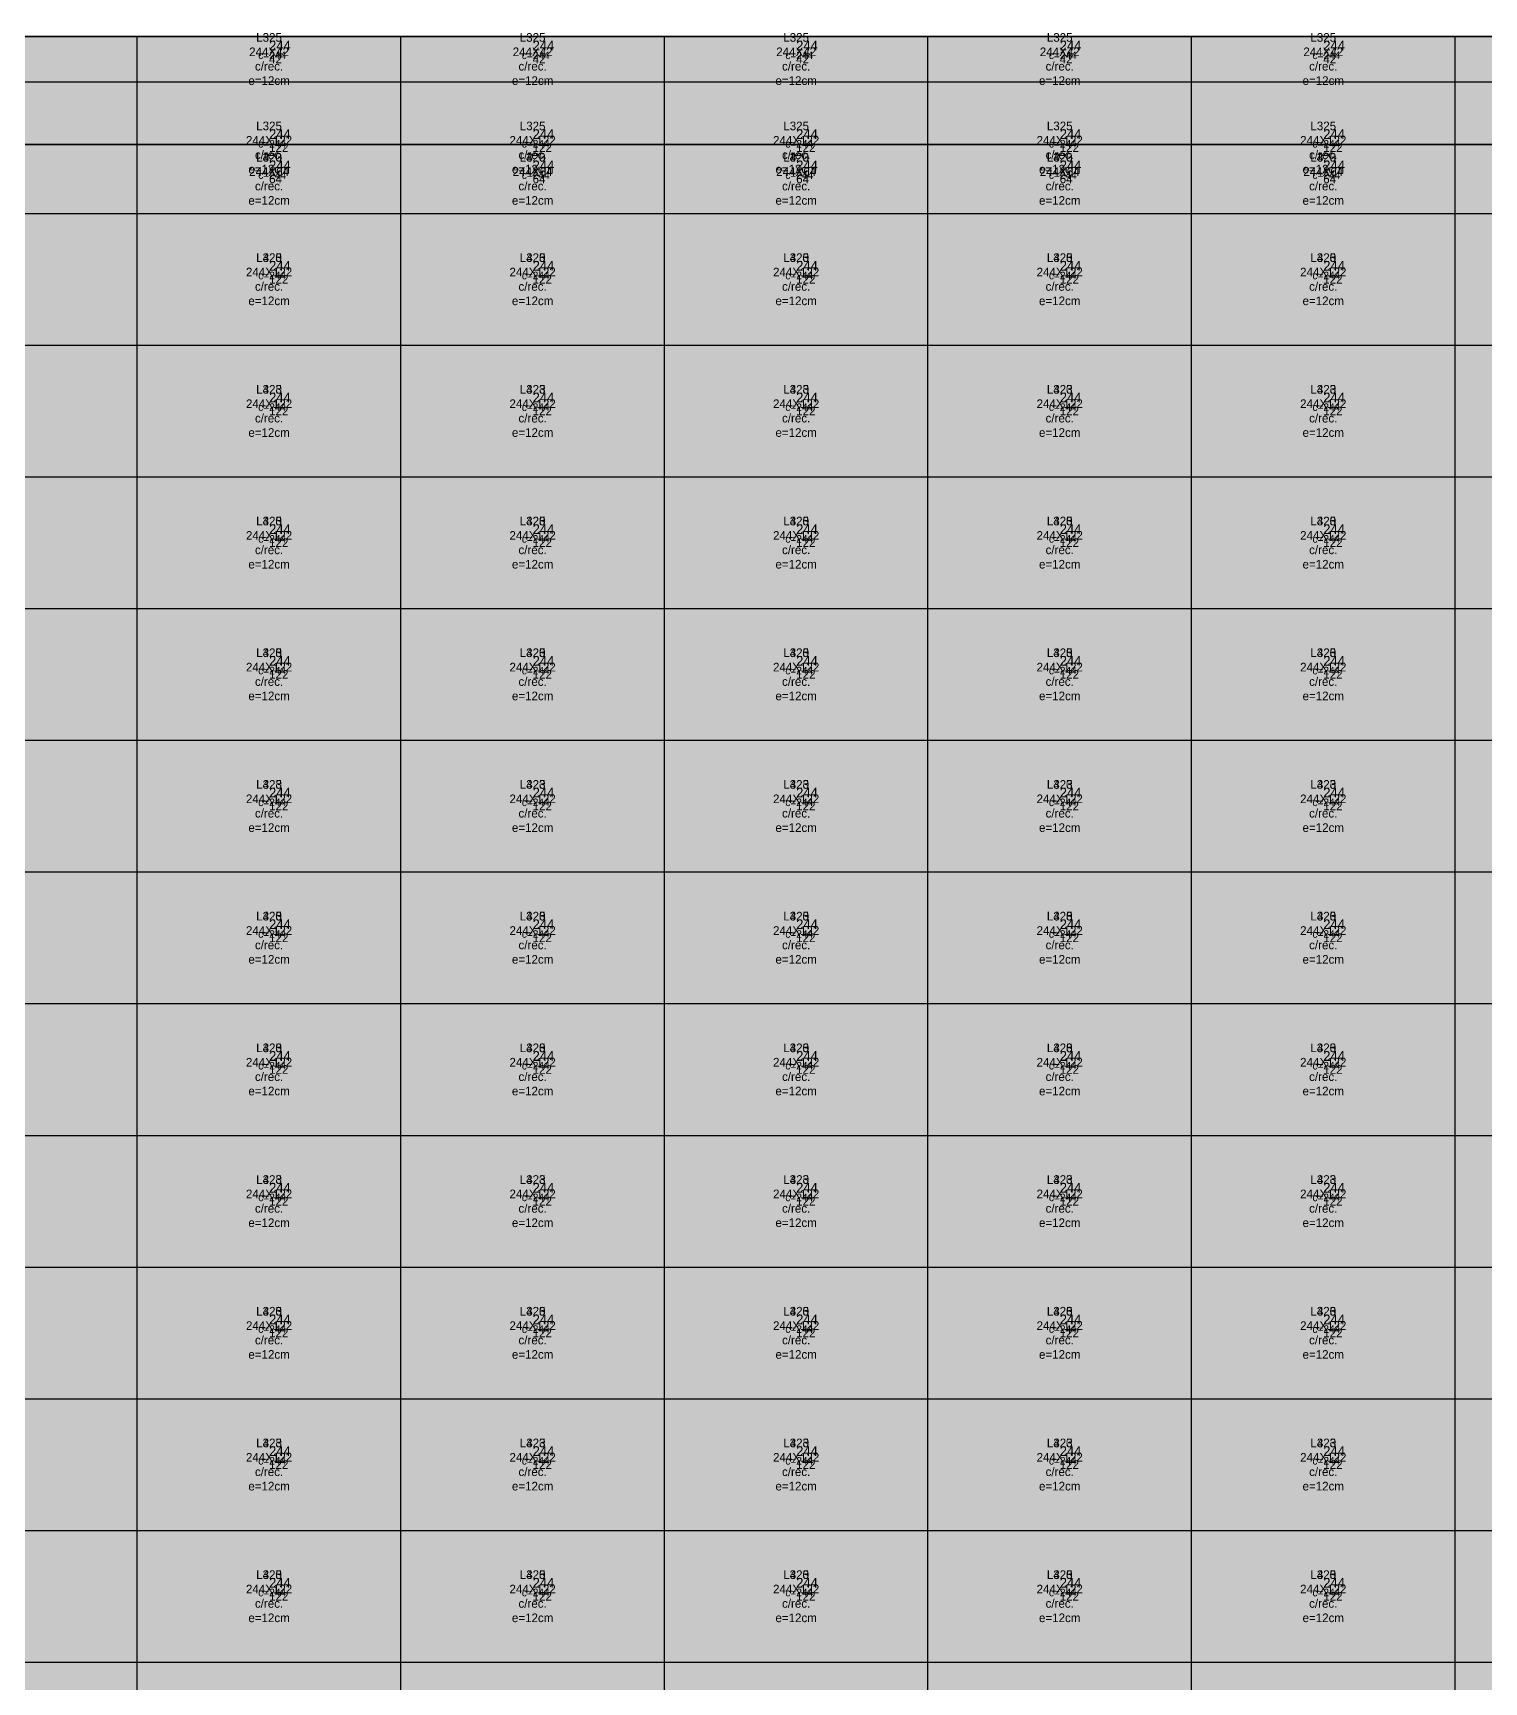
# Model space of a CAD drawing. Extents: x -13000 to 6245, y -61 to 2973.
# Drawn here: x 3563 to 4907, y 1446 to 2973 of the extents above; entities that cross this region are included whole.
import ezdxf

# ---------------------------------------------------------------- set-up
doc = ezdxf.new("R2010")
doc.units = 0
for name, color, linetype in [('3', 3, 'Continuous'), ('4', 4, 'Continuous'), ('AUX00', 7, 'Continuous'), ('Hachura', 251, 'Continuous'), ('Painéis', 200, 'Continuous')]:
    doc.layers.add(name, color=color, linetype=linetype)

msp = doc.modelspace()

# ---------------------------------------------------------------- hatches: boundary and pattern name
at = {"layer": 'Hachura'}
h = msp.add_hatch(color=7, dxfattribs=at)
h.dxf.hatch_style = 1
h.paths.add_polyline_path([(0, 0), (6184.2, 0), (6184.2, 2970), (0, 2970)])
h = msp.add_hatch(color=7, dxfattribs=at)
h.dxf.hatch_style = 1
h.paths.add_polyline_path([(0, 0), (5984.2, 0), (5984.2, 2870), (0, 2870)])
h = msp.add_hatch(color=7, dxfattribs=at)
h.dxf.hatch_style = 1
h.paths.add_polyline_path([(0, 0), (5984.2, 0), (5984.2, 2870), (0, 2870)])

# ---------------------------------------------------------------- linework, layer by layer
at = {"layer": '3'}
for p, q in [((6184.2, 2970), (0, 2970)), ((5984.2, 2870), (0, 2870)), ((5984.2, 2870), (0, 2870))]:
    msp.add_line(p, q, dxfattribs=at)
at = {"layer": '3', "lineweight": 25}
for points in [[(0, 0), (6184.2, 0), (6184.2, 2970), (0, 2970)], [(0, 0), (5984.2, 0), (5984.2, 2870), (0, 2870)], [(0, 0), (5984.2, 0), (5984.2, 2870), (0, 2870)]]:
    msp.add_lwpolyline(points, close=True, dxfattribs=at)
at = {"layer": '3'}
for points in [[(0, 2970), (6184.2, 2970)], [(3660, 0), (3660, 2970)], [(3904, 0), (3904, 2970)], [(4148, 0), (4148, 2970)], [(4392, 0), (4392, 2970)], [(4636, 0), (4636, 2970)], [(4880, 0), (4880, 2970)], [(0, 2928), (6184.2, 2928)], [(0, 2870), (5984.2, 2870)], [(0, 2870), (5984.2, 2870)], [(3660, 0), (3660, 2870)], [(3660, 0), (3660, 2870)], [(3904, 0), (3904, 2870)], [(3904, 0), (3904, 2870)], [(4148, 0), (4148, 2870)], [(4148, 0), (4148, 2870)], [(4392, 0), (4392, 2870)], [(4392, 0), (4392, 2870)], [(4636, 0), (4636, 2870)], [(4636, 0), (4636, 2870)], [(4880, 0), (4880, 2870)], [(4880, 0), (4880, 2870)], [(0, 2806), (5984.2, 2806)], [(0, 2806), (6184.2, 2806)], [(0, 2806), (5984.2, 2806)], [(0, 2684), (5984.2, 2684)], [(0, 2684), (6184.2, 2684)], [(0, 2684), (5984.2, 2684)], [(0, 2562), (5984.2, 2562)], [(0, 2562), (6184.2, 2562)], [(0, 2562), (5984.2, 2562)], [(0, 2440), (5984.2, 2440)], [(0, 2440), (6184.2, 2440)], [(0, 2440), (5984.2, 2440)], [(0, 2318), (5984.2, 2318)], [(0, 2318), (6184.2, 2318)], [(0, 2318), (5984.2, 2318)], [(0, 2196), (5984.2, 2196)], [(0, 2196), (6184.2, 2196)], [(0, 2196), (5984.2, 2196)], [(0, 2074), (5984.2, 2074)], [(0, 2074), (6184.2, 2074)], [(0, 2074), (5984.2, 2074)], [(0, 1952), (5984.2, 1952)], [(0, 1952), (6184.2, 1952)], [(0, 1952), (5984.2, 1952)], [(0, 1830), (5984.2, 1830)], [(0, 1830), (6184.2, 1830)], [(0, 1830), (5984.2, 1830)], [(0, 1708), (5984.2, 1708)], [(0, 1708), (6184.2, 1708)], [(0, 1708), (5984.2, 1708)], [(0, 1586), (5984.2, 1586)], [(0, 1586), (6184.2, 1586)], [(0, 1586), (5984.2, 1586)], [(0, 1464), (5984.2, 1464)], [(0, 1464), (6184.2, 1464)], [(0, 1464), (5984.2, 1464)]]:
    msp.add_lwpolyline(points, dxfattribs=at)
at = {"layer": 'Painéis', "lineweight": 18}
for p, q in [((0, 2970), (6184.2, 2970)), ((3660, 0), (3660, 2970)), ((3904, 0), (3904, 2970)), ((4148, 0), (4148, 2970)), ((4392, 0), (4392, 2970)), ((4636, 0), (4636, 2970)), ((4880, 0), (4880, 2970)), ((0, 2928), (6184.2, 2928)), ((0, 2870), (5984.2, 2870)), ((0, 2870), (5984.2, 2870)), ((3660, 0), (3660, 2870)), ((3660, 0), (3660, 2870)), ((3904, 0), (3904, 2870)), ((3904, 0), (3904, 2870)), ((4148, 0), (4148, 2870)), ((4148, 0), (4148, 2870)), ((4392, 0), (4392, 2870)), ((4392, 0), (4392, 2870)), ((4636, 0), (4636, 2870)), ((4636, 0), (4636, 2870)), ((4880, 0), (4880, 2870)), ((4880, 0), (4880, 2870)), ((0, 2806), (5984.2, 2806)), ((0, 2806), (6184.2, 2806)), ((0, 2806), (5984.2, 2806)), ((0, 2684), (5984.2, 2684)), ((0, 2684), (6184.2, 2684)), ((0, 2684), (5984.2, 2684)), ((0, 2562), (5984.2, 2562)), ((0, 2562), (6184.2, 2562)), ((0, 2562), (5984.2, 2562)), ((0, 2440), (5984.2, 2440)), ((0, 2440), (6184.2, 2440)), ((0, 2440), (5984.2, 2440)), ((0, 2318), (5984.2, 2318)), ((0, 2318), (6184.2, 2318)), ((0, 2318), (5984.2, 2318)), ((0, 2196), (5984.2, 2196)), ((0, 2196), (6184.2, 2196)), ((0, 2196), (5984.2, 2196)), ((0, 2074), (5984.2, 2074)), ((0, 2074), (6184.2, 2074)), ((0, 2074), (5984.2, 2074)), ((0, 1952), (5984.2, 1952)), ((0, 1952), (6184.2, 1952)), ((0, 1952), (5984.2, 1952)), ((0, 1830), (5984.2, 1830)), ((0, 1830), (6184.2, 1830)), ((0, 1830), (5984.2, 1830)), ((0, 1708), (5984.2, 1708)), ((0, 1708), (6184.2, 1708)), ((0, 1708), (5984.2, 1708)), ((0, 1586), (5984.2, 1586)), ((0, 1586), (6184.2, 1586)), ((0, 1586), (5984.2, 1586)), ((0, 1464), (5984.2, 1464)), ((0, 1464), (6184.2, 1464)), ((0, 1464), (5984.2, 1464))]:
    msp.add_line(p, q, dxfattribs=at)

# ---------------------------------------------------------------- texts
at = {"layer": '3'}
for p in [(3772, 2949), (4016, 2949), (4260, 2949), (4504, 2949), (4748, 2949), (3772, 2867), (4016, 2867), (4260, 2867), (4504, 2867), (4748, 2867), (3772, 2838), (3772, 2838), (4016, 2838), (4016, 2838), (4260, 2838), (4260, 2838), (4504, 2838), (4504, 2838), (4748, 2838), (4748, 2838), (3772, 2745), (3772, 2745), (3772, 2745), (4016, 2745), (4016, 2745), (4016, 2745), (4260, 2745), (4260, 2745), (4260, 2745), (4504, 2745), (4504, 2745), (4504, 2745), (4748, 2745), (4748, 2745), (4748, 2745), (3772, 2623), (3772, 2623), (3772, 2623), (4016, 2623), (4016, 2623), (4016, 2623), (4260, 2623), (4260, 2623), (4260, 2623), (4504, 2623), (4504, 2623), (4504, 2623), (4748, 2623), (4748, 2623), (4748, 2623), (3772, 2501), (3772, 2501), (3772, 2501), (4016, 2501), (4016, 2501), (4016, 2501), (4260, 2501), (4260, 2501), (4260, 2501), (4504, 2501), (4504, 2501), (4504, 2501), (4748, 2501), (4748, 2501), (4748, 2501), (3772, 2379), (3772, 2379), (3772, 2379), (4016, 2379), (4016, 2379), (4016, 2379), (4260, 2379), (4260, 2379), (4260, 2379), (4504, 2379), (4504, 2379), (4504, 2379), (4748, 2379), (4748, 2379), (4748, 2379), (3772, 2257), (3772, 2257), (3772, 2257), (4016, 2257), (4016, 2257), (4016, 2257), (4260, 2257), (4260, 2257), (4260, 2257), (4504, 2257), (4504, 2257), (4504, 2257), (4748, 2257), (4748, 2257), (4748, 2257), (3772, 2135), (3772, 2135), (3772, 2135), (4016, 2135), (4016, 2135), (4016, 2135), (4260, 2135), (4260, 2135), (4260, 2135), (4504, 2135), (4504, 2135), (4504, 2135), (4748, 2135), (4748, 2135), (4748, 2135), (3772, 2013), (3772, 2013), (3772, 2013), (4016, 2013), (4016, 2013), (4016, 2013), (4260, 2013), (4260, 2013), (4260, 2013), (4504, 2013), (4504, 2013), (4504, 2013), (4748, 2013), (4748, 2013), (4748, 2013), (3772, 1891), (3772, 1891), (3772, 1891), (4016, 1891), (4016, 1891), (4016, 1891), (4260, 1891), (4260, 1891), (4260, 1891), (4504, 1891), (4504, 1891), (4504, 1891), (4748, 1891), (4748, 1891), (4748, 1891), (3772, 1769), (3772, 1769), (3772, 1769), (4016, 1769), (4016, 1769), (4016, 1769), (4260, 1769), (4260, 1769), (4260, 1769), (4504, 1769), (4504, 1769), (4504, 1769), (4748, 1769), (4748, 1769), (4748, 1769), (3772, 1647), (3772, 1647), (3772, 1647), (4016, 1647), (4016, 1647), (4016, 1647), (4260, 1647), (4260, 1647), (4260, 1647), (4504, 1647), (4504, 1647), (4504, 1647), (4748, 1647), (4748, 1647), (4748, 1647), (3772, 1525), (3772, 1525), (3772, 1525), (4016, 1525), (4016, 1525), (4016, 1525), (4260, 1525), (4260, 1525), (4260, 1525), (4504, 1525), (4504, 1525), (4504, 1525), (4748, 1525), (4748, 1525), (4748, 1525)]:
    msp.add_text('c=244', height=7, dxfattribs=at).set_placement(p)
at = {"layer": '4'}
for s, height, p in [('244', 9, (3782, 2957)), ('244', 9, (4026, 2957)), ('244', 9, (4270, 2957)), ('244', 9, (4514, 2957)), ('244', 9, (4758, 2957)), ('42', 8, (3782, 2945)), ('42', 8, (4026, 2945)), ('42', 8, (4270, 2945)), ('42', 8, (4514, 2945)), ('42', 8, (4758, 2945)), ('244', 9, (3782, 2875)), ('244', 9, (4026, 2875)), ('244', 9, (4270, 2875)), ('244', 9, (4514, 2875)), ('244', 9, (4758, 2875)), ('122', 8, (3782, 2863)), ('122', 8, (4026, 2863)), ('122', 8, (4270, 2863)), ('122', 8, (4514, 2863)), ('122', 8, (4758, 2863)), ('64', 8, (3782, 2834)), ('64', 8, (3782, 2834)), ('244', 9, (3782, 2846)), ('244', 9, (3782, 2846)), ('64', 8, (4026, 2834)), ('64', 8, (4026, 2834)), ('244', 9, (4026, 2846)), ('244', 9, (4026, 2846)), ('64', 8, (4270, 2834)), ('64', 8, (4270, 2834)), ('244', 9, (4270, 2846)), ('244', 9, (4270, 2846)), ('64', 8, (4514, 2834)), ('64', 8, (4514, 2834)), ('244', 9, (4514, 2846)), ('244', 9, (4514, 2846)), ('64', 8, (4758, 2834)), ('64', 8, (4758, 2834)), ('244', 9, (4758, 2846)), ('244', 9, (4758, 2846)), ('244', 9, (3782, 2753)), ('244', 9, (3782, 2753)), ('244', 9, (3782, 2753)), ('244', 9, (4026, 2753)), ('244', 9, (4026, 2753)), ('244', 9, (4026, 2753)), ('244', 9, (4270, 2753)), ('244', 9, (4270, 2753)), ('244', 9, (4270, 2753)), ('244', 9, (4514, 2753)), ('244', 9, (4514, 2753)), ('244', 9, (4514, 2753)), ('244', 9, (4758, 2753)), ('244', 9, (4758, 2753)), ('244', 9, (4758, 2753)), ('122', 8, (3782, 2741)), ('122', 8, (3782, 2741)), ('122', 8, (3782, 2741)), ('122', 8, (4026, 2741)), ('122', 8, (4026, 2741)), ('122', 8, (4026, 2741)), ('122', 8, (4270, 2741)), ('122', 8, (4270, 2741)), ('122', 8, (4270, 2741)), ('122', 8, (4514, 2741)), ('122', 8, (4514, 2741)), ('122', 8, (4514, 2741)), ('122', 8, (4758, 2741)), ('122', 8, (4758, 2741)), ('122', 8, (4758, 2741)), ('244', 9, (3782, 2631)), ('244', 9, (3782, 2631)), ('244', 9, (3782, 2631)), ('244', 9, (4026, 2631)), ('244', 9, (4026, 2631)), ('244', 9, (4026, 2631)), ('244', 9, (4270, 2631)), ('244', 9, (4270, 2631)), ('244', 9, (4270, 2631)), ('244', 9, (4514, 2631)), ('244', 9, (4514, 2631)), ('244', 9, (4514, 2631)), ('244', 9, (4758, 2631)), ('244', 9, (4758, 2631)), ('244', 9, (4758, 2631)), ('122', 8, (3782, 2619)), ('122', 8, (3782, 2619)), ('122', 8, (3782, 2619)), ('122', 8, (4026, 2619)), ('122', 8, (4026, 2619)), ('122', 8, (4026, 2619)), ('122', 8, (4270, 2619)), ('122', 8, (4270, 2619)), ('122', 8, (4270, 2619)), ('122', 8, (4514, 2619)), ('122', 8, (4514, 2619)), ('122', 8, (4514, 2619)), ('122', 8, (4758, 2619)), ('122', 8, (4758, 2619)), ('122', 8, (4758, 2619)), ('244', 9, (3782, 2509)), ('244', 9, (3782, 2509)), ('244', 9, (3782, 2509)), ('244', 9, (4026, 2509)), ('244', 9, (4026, 2509)), ('244', 9, (4026, 2509)), ('244', 9, (4270, 2509)), ('244', 9, (4270, 2509)), ('244', 9, (4270, 2509)), ('244', 9, (4514, 2509)), ('244', 9, (4514, 2509)), ('244', 9, (4514, 2509)), ('244', 9, (4758, 2509)), ('244', 9, (4758, 2509)), ('244', 9, (4758, 2509)), ('122', 8, (3782, 2497)), ('122', 8, (3782, 2497)), ('122', 8, (3782, 2497)), ('122', 8, (4026, 2497)), ('122', 8, (4026, 2497)), ('122', 8, (4026, 2497)), ('122', 8, (4270, 2497)), ('122', 8, (4270, 2497)), ('122', 8, (4270, 2497)), ('122', 8, (4514, 2497)), ('122', 8, (4514, 2497)), ('122', 8, (4514, 2497)), ('122', 8, (4758, 2497)), ('122', 8, (4758, 2497)), ('122', 8, (4758, 2497)), ('244', 9, (3782, 2387)), ('244', 9, (3782, 2387)), ('244', 9, (3782, 2387)), ('122', 8, (3782, 2375)), ('122', 8, (3782, 2375)), ('122', 8, (3782, 2375)), ('244', 9, (4026, 2387)), ('244', 9, (4026, 2387)), ('244', 9, (4026, 2387)), ('122', 8, (4026, 2375)), ('122', 8, (4026, 2375)), ('122', 8, (4026, 2375)), ('244', 9, (4270, 2387)), ('244', 9, (4270, 2387)), ('244', 9, (4270, 2387)), ('122', 8, (4270, 2375)), ('122', 8, (4270, 2375)), ('122', 8, (4270, 2375)), ('244', 9, (4514, 2387)), ('244', 9, (4514, 2387)), ('244', 9, (4514, 2387)), ('122', 8, (4514, 2375)), ('122', 8, (4514, 2375)), ('122', 8, (4514, 2375)), ('244', 9, (4758, 2387)), ('244', 9, (4758, 2387)), ('244', 9, (4758, 2387)), ('122', 8, (4758, 2375)), ('122', 8, (4758, 2375)), ('122', 8, (4758, 2375)), ('244', 9, (3782, 2265)), ('244', 9, (3782, 2265)), ('244', 9, (3782, 2265)), ('122', 8, (3782, 2253)), ('122', 8, (3782, 2253)), ('122', 8, (3782, 2253)), ('244', 9, (4026, 2265)), ('244', 9, (4026, 2265)), ('244', 9, (4026, 2265)), ('122', 8, (4026, 2253)), ('122', 8, (4026, 2253)), ('122', 8, (4026, 2253)), ('244', 9, (4270, 2265)), ('244', 9, (4270, 2265)), ('244', 9, (4270, 2265)), ('122', 8, (4270, 2253)), ('122', 8, (4270, 2253)), ('122', 8, (4270, 2253)), ('244', 9, (4514, 2265)), ('244', 9, (4514, 2265)), ('244', 9, (4514, 2265)), ('122', 8, (4514, 2253)), ('122', 8, (4514, 2253)), ('122', 8, (4514, 2253)), ('244', 9, (4758, 2265)), ('244', 9, (4758, 2265)), ('244', 9, (4758, 2265)), ('122', 8, (4758, 2253)), ('122', 8, (4758, 2253)), ('122', 8, (4758, 2253)), ('244', 9, (3782, 2143)), ('244', 9, (3782, 2143)), ('244', 9, (3782, 2143)), ('122', 8, (3782, 2131)), ('122', 8, (3782, 2131)), ('122', 8, (3782, 2131)), ('244', 9, (4026, 2143)), ('244', 9, (4026, 2143)), ('244', 9, (4026, 2143)), ('122', 8, (4026, 2131)), ('122', 8, (4026, 2131)), ('122', 8, (4026, 2131)), ('244', 9, (4270, 2143)), ('244', 9, (4270, 2143)), ('244', 9, (4270, 2143)), ('122', 8, (4270, 2131)), ('122', 8, (4270, 2131)), ('122', 8, (4270, 2131)), ('244', 9, (4514, 2143)), ('244', 9, (4514, 2143)), ('244', 9, (4514, 2143)), ('122', 8, (4514, 2131)), ('122', 8, (4514, 2131)), ('122', 8, (4514, 2131)), ('244', 9, (4758, 2143)), ('244', 9, (4758, 2143)), ('244', 9, (4758, 2143)), ('122', 8, (4758, 2131)), ('122', 8, (4758, 2131)), ('122', 8, (4758, 2131)), ('244', 9, (3782, 2021)), ('244', 9, (3782, 2021)), ('244', 9, (3782, 2021)), ('122', 8, (3782, 2009)), ('122', 8, (3782, 2009)), ('122', 8, (3782, 2009)), ('244', 9, (4026, 2021)), ('244', 9, (4026, 2021)), ('244', 9, (4026, 2021)), ('122', 8, (4026, 2009)), ('122', 8, (4026, 2009)), ('122', 8, (4026, 2009)), ('244', 9, (4270, 2021)), ('244', 9, (4270, 2021)), ('244', 9, (4270, 2021)), ('122', 8, (4270, 2009)), ('122', 8, (4270, 2009)), ('122', 8, (4270, 2009)), ('244', 9, (4514, 2021)), ('244', 9, (4514, 2021)), ('244', 9, (4514, 2021)), ('122', 8, (4514, 2009)), ('122', 8, (4514, 2009)), ('122', 8, (4514, 2009)), ('244', 9, (4758, 2021)), ('244', 9, (4758, 2021)), ('244', 9, (4758, 2021)), ('122', 8, (4758, 2009)), ('122', 8, (4758, 2009)), ('122', 8, (4758, 2009)), ('244', 9, (3782, 1899)), ('244', 9, (3782, 1899)), ('244', 9, (3782, 1899)), ('122', 8, (3782, 1887)), ('122', 8, (3782, 1887)), ('122', 8, (3782, 1887)), ('244', 9, (4026, 1899)), ('244', 9, (4026, 1899)), ('244', 9, (4026, 1899)), ('122', 8, (4026, 1887)), ('122', 8, (4026, 1887)), ('122', 8, (4026, 1887)), ('244', 9, (4270, 1899)), ('244', 9, (4270, 1899)), ('244', 9, (4270, 1899)), ('122', 8, (4270, 1887)), ('122', 8, (4270, 1887)), ('122', 8, (4270, 1887)), ('244', 9, (4514, 1899)), ('244', 9, (4514, 1899)), ('244', 9, (4514, 1899)), ('122', 8, (4514, 1887)), ('122', 8, (4514, 1887)), ('122', 8, (4514, 1887)), ('244', 9, (4758, 1899)), ('244', 9, (4758, 1899)), ('244', 9, (4758, 1899)), ('122', 8, (4758, 1887)), ('122', 8, (4758, 1887)), ('122', 8, (4758, 1887)), ('244', 9, (3782, 1777)), ('244', 9, (3782, 1777)), ('244', 9, (3782, 1777)), ('122', 8, (3782, 1765)), ('122', 8, (3782, 1765)), ('122', 8, (3782, 1765)), ('244', 9, (4026, 1777)), ('244', 9, (4026, 1777)), ('244', 9, (4026, 1777)), ('122', 8, (4026, 1765)), ('122', 8, (4026, 1765)), ('122', 8, (4026, 1765)), ('244', 9, (4270, 1777)), ('244', 9, (4270, 1777)), ('244', 9, (4270, 1777)), ('122', 8, (4270, 1765)), ('122', 8, (4270, 1765)), ('122', 8, (4270, 1765)), ('244', 9, (4514, 1777)), ('244', 9, (4514, 1777)), ('244', 9, (4514, 1777)), ('122', 8, (4514, 1765)), ('122', 8, (4514, 1765)), ('122', 8, (4514, 1765)), ('244', 9, (4758, 1777)), ('244', 9, (4758, 1777)), ('244', 9, (4758, 1777)), ('122', 8, (4758, 1765)), ('122', 8, (4758, 1765)), ('122', 8, (4758, 1765)), ('244', 9, (3782, 1655)), ('244', 9, (3782, 1655)), ('244', 9, (3782, 1655)), ('122', 8, (3782, 1643)), ('122', 8, (3782, 1643)), ('122', 8, (3782, 1643)), ('244', 9, (4026, 1655)), ('244', 9, (4026, 1655)), ('244', 9, (4026, 1655)), ('122', 8, (4026, 1643)), ('122', 8, (4026, 1643)), ('122', 8, (4026, 1643)), ('244', 9, (4270, 1655)), ('244', 9, (4270, 1655)), ('244', 9, (4270, 1655)), ('122', 8, (4270, 1643)), ('122', 8, (4270, 1643)), ('122', 8, (4270, 1643)), ('244', 9, (4514, 1655)), ('244', 9, (4514, 1655)), ('244', 9, (4514, 1655)), ('122', 8, (4514, 1643)), ('122', 8, (4514, 1643)), ('122', 8, (4514, 1643)), ('244', 9, (4758, 1655)), ('244', 9, (4758, 1655)), ('244', 9, (4758, 1655)), ('122', 8, (4758, 1643)), ('122', 8, (4758, 1643)), ('122', 8, (4758, 1643)), ('244', 9, (3782, 1533)), ('244', 9, (3782, 1533)), ('244', 9, (3782, 1533)), ('122', 8, (3782, 1521)), ('122', 8, (3782, 1521)), ('122', 8, (3782, 1521)), ('244', 9, (4026, 1533)), ('244', 9, (4026, 1533)), ('244', 9, (4026, 1533)), ('122', 8, (4026, 1521)), ('122', 8, (4026, 1521)), ('122', 8, (4026, 1521)), ('244', 9, (4270, 1533)), ('244', 9, (4270, 1533)), ('244', 9, (4270, 1533)), ('122', 8, (4270, 1521)), ('122', 8, (4270, 1521)), ('122', 8, (4270, 1521)), ('244', 9, (4514, 1533)), ('244', 9, (4514, 1533)), ('244', 9, (4514, 1533)), ('122', 8, (4514, 1521)), ('122', 8, (4514, 1521)), ('122', 8, (4514, 1521)), ('244', 9, (4758, 1533)), ('244', 9, (4758, 1533)), ('244', 9, (4758, 1533)), ('122', 8, (4758, 1521)), ('122', 8, (4758, 1521)), ('122', 8, (4758, 1521))]:
    msp.add_text(s, height=height, dxfattribs=at).set_placement(p)
at = {"layer": 'AUX00', "char_height": 8, "attachment_point": 5}
for s, insert in [('\\pxqc;L325^J244X42^Jc/rec.^Je=12cm', (3782, 2949)), ('\\pxqc;L325^J244X42^Jc/rec.^Je=12cm', (4026, 2949)), ('\\pxqc;L325^J244X42^Jc/rec.^Je=12cm', (4270, 2949)), ('\\pxqc;L325^J244X42^Jc/rec.^Je=12cm', (4514, 2949)), ('\\pxqc;L325^J244X42^Jc/rec.^Je=12cm', (4758, 2949)), ('\\pxqc;L325^J244X122^Jc/rec.^Je=12cm', (3782, 2867)), ('\\pxqc;L325^J244X122^Jc/rec.^Je=12cm', (4026, 2867)), ('\\pxqc;L325^J244X122^Jc/rec.^Je=12cm', (4270, 2867)), ('\\pxqc;L325^J244X122^Jc/rec.^Je=12cm', (4514, 2867)), ('\\pxqc;L325^J244X122^Jc/rec.^Je=12cm', (4758, 2867)), ('\\pxqc;L323^J244X64^Jc/rec.^Je=12cm', (3782, 2838)), ('\\pxqc;L420^J244X64^Jc/rec.^Je=12cm', (3782, 2838)), ('\\pxqc;L323^J244X64^Jc/rec.^Je=12cm', (4026, 2838)), ('\\pxqc;L420^J244X64^Jc/rec.^Je=12cm', (4026, 2838)), ('\\pxqc;L323^J244X64^Jc/rec.^Je=12cm', (4270, 2838)), ('\\pxqc;L420^J244X64^Jc/rec.^Je=12cm', (4270, 2838)), ('\\pxqc;L323^J244X64^Jc/rec.^Je=12cm', (4514, 2838)), ('\\pxqc;L420^J244X64^Jc/rec.^Je=12cm', (4514, 2838)), ('\\pxqc;L323^J244X64^Jc/rec.^Je=12cm', (4758, 2838)), ('\\pxqc;L420^J244X64^Jc/rec.^Je=12cm', (4758, 2838)), ('\\pxqc;L323^J244X122^Jc/rec.^Je=12cm', (3782, 2745)), ('\\pxqc;L325^J244X122^Jc/rec.^Je=12cm', (3782, 2745)), ('\\pxqc;L420^J244X122^Jc/rec.^Je=12cm', (3782, 2745)), ('\\pxqc;L323^J244X122^Jc/rec.^Je=12cm', (4026, 2745)), ('\\pxqc;L325^J244X122^Jc/rec.^Je=12cm', (4026, 2745)), ('\\pxqc;L420^J244X122^Jc/rec.^Je=12cm', (4026, 2745)), ('\\pxqc;L323^J244X122^Jc/rec.^Je=12cm', (4270, 2745)), ('\\pxqc;L325^J244X122^Jc/rec.^Je=12cm', (4270, 2745)), ('\\pxqc;L420^J244X122^Jc/rec.^Je=12cm', (4270, 2745)), ('\\pxqc;L323^J244X122^Jc/rec.^Je=12cm', (4514, 2745)), ('\\pxqc;L325^J244X122^Jc/rec.^Je=12cm', (4514, 2745)), ('\\pxqc;L420^J244X122^Jc/rec.^Je=12cm', (4514, 2745)), ('\\pxqc;L323^J244X122^Jc/rec.^Je=12cm', (4758, 2745)), ('\\pxqc;L325^J244X122^Jc/rec.^Je=12cm', (4758, 2745)), ('\\pxqc;L420^J244X122^Jc/rec.^Je=12cm', (4758, 2745)), ('\\pxqc;L323^J244X122^Jc/rec.^Je=12cm', (3782, 2623)), ('\\pxqc;L325^J244X122^Jc/rec.^Je=12cm', (3782, 2623)), ('\\pxqc;L420^J244X122^Jc/rec.^Je=12cm', (3782, 2623)), ('\\pxqc;L323^J244X122^Jc/rec.^Je=12cm', (4026, 2623)), ('\\pxqc;L325^J244X122^Jc/rec.^Je=12cm', (4026, 2623)), ('\\pxqc;L420^J244X122^Jc/rec.^Je=12cm', (4026, 2623)), ('\\pxqc;L323^J244X122^Jc/rec.^Je=12cm', (4270, 2623)), ('\\pxqc;L325^J244X122^Jc/rec.^Je=12cm', (4270, 2623)), ('\\pxqc;L420^J244X122^Jc/rec.^Je=12cm', (4270, 2623)), ('\\pxqc;L323^J244X122^Jc/rec.^Je=12cm', (4514, 2623)), ('\\pxqc;L325^J244X122^Jc/rec.^Je=12cm', (4514, 2623)), ('\\pxqc;L420^J244X122^Jc/rec.^Je=12cm', (4514, 2623)), ('\\pxqc;L323^J244X122^Jc/rec.^Je=12cm', (4758, 2623)), ('\\pxqc;L325^J244X122^Jc/rec.^Je=12cm', (4758, 2623)), ('\\pxqc;L420^J244X122^Jc/rec.^Je=12cm', (4758, 2623)), ('\\pxqc;L323^J244X122^Jc/rec.^Je=12cm', (3782, 2501)), ('\\pxqc;L325^J244X122^Jc/rec.^Je=12cm', (3782, 2501)), ('\\pxqc;L420^J244X122^Jc/rec.^Je=12cm', (3782, 2501)), ('\\pxqc;L323^J244X122^Jc/rec.^Je=12cm', (4026, 2501)), ('\\pxqc;L325^J244X122^Jc/rec.^Je=12cm', (4026, 2501)), ('\\pxqc;L420^J244X122^Jc/rec.^Je=12cm', (4026, 2501)), ('\\pxqc;L323^J244X122^Jc/rec.^Je=12cm', (4270, 2501)), ('\\pxqc;L325^J244X122^Jc/rec.^Je=12cm', (4270, 2501)), ('\\pxqc;L420^J244X122^Jc/rec.^Je=12cm', (4270, 2501)), ('\\pxqc;L323^J244X122^Jc/rec.^Je=12cm', (4514, 2501)), ('\\pxqc;L325^J244X122^Jc/rec.^Je=12cm', (4514, 2501)), ('\\pxqc;L420^J244X122^Jc/rec.^Je=12cm', (4514, 2501)), ('\\pxqc;L323^J244X122^Jc/rec.^Je=12cm', (4758, 2501)), ('\\pxqc;L325^J244X122^Jc/rec.^Je=12cm', (4758, 2501)), ('\\pxqc;L420^J244X122^Jc/rec.^Je=12cm', (4758, 2501)), ('\\pxqc;L323^J244X122^Jc/rec.^Je=12cm', (3782, 2379)), ('\\pxqc;L325^J244X122^Jc/rec.^Je=12cm', (3782, 2379)), ('\\pxqc;L420^J244X122^Jc/rec.^Je=12cm', (3782, 2379)), ('\\pxqc;L323^J244X122^Jc/rec.^Je=12cm', (4026, 2379)), ('\\pxqc;L325^J244X122^Jc/rec.^Je=12cm', (4026, 2379)), ('\\pxqc;L420^J244X122^Jc/rec.^Je=12cm', (4026, 2379)), ('\\pxqc;L323^J244X122^Jc/rec.^Je=12cm', (4270, 2379)), ('\\pxqc;L325^J244X122^Jc/rec.^Je=12cm', (4270, 2379)), ('\\pxqc;L420^J244X122^Jc/rec.^Je=12cm', (4270, 2379)), ('\\pxqc;L323^J244X122^Jc/rec.^Je=12cm', (4514, 2379)), ('\\pxqc;L325^J244X122^Jc/rec.^Je=12cm', (4514, 2379)), ('\\pxqc;L420^J244X122^Jc/rec.^Je=12cm', (4514, 2379)), ('\\pxqc;L323^J244X122^Jc/rec.^Je=12cm', (4758, 2379)), ('\\pxqc;L325^J244X122^Jc/rec.^Je=12cm', (4758, 2379)), ('\\pxqc;L420^J244X122^Jc/rec.^Je=12cm', (4758, 2379)), ('\\pxqc;L323^J244X122^Jc/rec.^Je=12cm', (3782, 2257)), ('\\pxqc;L325^J244X122^Jc/rec.^Je=12cm', (3782, 2257)), ('\\pxqc;L420^J244X122^Jc/rec.^Je=12cm', (3782, 2257)), ('\\pxqc;L323^J244X122^Jc/rec.^Je=12cm', (4026, 2257)), ('\\pxqc;L325^J244X122^Jc/rec.^Je=12cm', (4026, 2257)), ('\\pxqc;L420^J244X122^Jc/rec.^Je=12cm', (4026, 2257)), ('\\pxqc;L323^J244X122^Jc/rec.^Je=12cm', (4270, 2257)), ('\\pxqc;L325^J244X122^Jc/rec.^Je=12cm', (4270, 2257)), ('\\pxqc;L420^J244X122^Jc/rec.^Je=12cm', (4270, 2257)), ('\\pxqc;L323^J244X122^Jc/rec.^Je=12cm', (4514, 2257)), ('\\pxqc;L325^J244X122^Jc/rec.^Je=12cm', (4514, 2257)), ('\\pxqc;L420^J244X122^Jc/rec.^Je=12cm', (4514, 2257)), ('\\pxqc;L323^J244X122^Jc/rec.^Je=12cm', (4758, 2257)), ('\\pxqc;L325^J244X122^Jc/rec.^Je=12cm', (4758, 2257)), ('\\pxqc;L420^J244X122^Jc/rec.^Je=12cm', (4758, 2257)), ('\\pxqc;L323^J244X122^Jc/rec.^Je=12cm', (3782, 2135)), ('\\pxqc;L325^J244X122^Jc/rec.^Je=12cm', (3782, 2135)), ('\\pxqc;L420^J244X122^Jc/rec.^Je=12cm', (3782, 2135)), ('\\pxqc;L323^J244X122^Jc/rec.^Je=12cm', (4026, 2135)), ('\\pxqc;L325^J244X122^Jc/rec.^Je=12cm', (4026, 2135)), ('\\pxqc;L420^J244X122^Jc/rec.^Je=12cm', (4026, 2135)), ('\\pxqc;L323^J244X122^Jc/rec.^Je=12cm', (4270, 2135)), ('\\pxqc;L325^J244X122^Jc/rec.^Je=12cm', (4270, 2135)), ('\\pxqc;L420^J244X122^Jc/rec.^Je=12cm', (4270, 2135)), ('\\pxqc;L323^J244X122^Jc/rec.^Je=12cm', (4514, 2135)), ('\\pxqc;L325^J244X122^Jc/rec.^Je=12cm', (4514, 2135)), ('\\pxqc;L420^J244X122^Jc/rec.^Je=12cm', (4514, 2135)), ('\\pxqc;L323^J244X122^Jc/rec.^Je=12cm', (4758, 2135)), ('\\pxqc;L325^J244X122^Jc/rec.^Je=12cm', (4758, 2135)), ('\\pxqc;L420^J244X122^Jc/rec.^Je=12cm', (4758, 2135)), ('\\pxqc;L323^J244X122^Jc/rec.^Je=12cm', (3782, 2013)), ('\\pxqc;L325^J244X122^Jc/rec.^Je=12cm', (3782, 2013)), ('\\pxqc;L420^J244X122^Jc/rec.^Je=12cm', (3782, 2013)), ('\\pxqc;L323^J244X122^Jc/rec.^Je=12cm', (4026, 2013)), ('\\pxqc;L325^J244X122^Jc/rec.^Je=12cm', (4026, 2013)), ('\\pxqc;L420^J244X122^Jc/rec.^Je=12cm', (4026, 2013)), ('\\pxqc;L323^J244X122^Jc/rec.^Je=12cm', (4270, 2013)), ('\\pxqc;L325^J244X122^Jc/rec.^Je=12cm', (4270, 2013)), ('\\pxqc;L420^J244X122^Jc/rec.^Je=12cm', (4270, 2013)), ('\\pxqc;L323^J244X122^Jc/rec.^Je=12cm', (4514, 2013)), ('\\pxqc;L325^J244X122^Jc/rec.^Je=12cm', (4514, 2013)), ('\\pxqc;L420^J244X122^Jc/rec.^Je=12cm', (4514, 2013)), ('\\pxqc;L323^J244X122^Jc/rec.^Je=12cm', (4758, 2013)), ('\\pxqc;L325^J244X122^Jc/rec.^Je=12cm', (4758, 2013)), ('\\pxqc;L420^J244X122^Jc/rec.^Je=12cm', (4758, 2013)), ('\\pxqc;L323^J244X122^Jc/rec.^Je=12cm', (3782, 1891)), ('\\pxqc;L325^J244X122^Jc/rec.^Je=12cm', (3782, 1891)), ('\\pxqc;L420^J244X122^Jc/rec.^Je=12cm', (3782, 1891)), ('\\pxqc;L323^J244X122^Jc/rec.^Je=12cm', (4026, 1891)), ('\\pxqc;L325^J244X122^Jc/rec.^Je=12cm', (4026, 1891)), ('\\pxqc;L420^J244X122^Jc/rec.^Je=12cm', (4026, 1891)), ('\\pxqc;L323^J244X122^Jc/rec.^Je=12cm', (4270, 1891)), ('\\pxqc;L325^J244X122^Jc/rec.^Je=12cm', (4270, 1891)), ('\\pxqc;L420^J244X122^Jc/rec.^Je=12cm', (4270, 1891)), ('\\pxqc;L323^J244X122^Jc/rec.^Je=12cm', (4514, 1891)), ('\\pxqc;L325^J244X122^Jc/rec.^Je=12cm', (4514, 1891)), ('\\pxqc;L420^J244X122^Jc/rec.^Je=12cm', (4514, 1891)), ('\\pxqc;L323^J244X122^Jc/rec.^Je=12cm', (4758, 1891)), ('\\pxqc;L325^J244X122^Jc/rec.^Je=12cm', (4758, 1891)), ('\\pxqc;L420^J244X122^Jc/rec.^Je=12cm', (4758, 1891)), ('\\pxqc;L323^J244X122^Jc/rec.^Je=12cm', (3782, 1769)), ('\\pxqc;L325^J244X122^Jc/rec.^Je=12cm', (3782, 1769)), ('\\pxqc;L420^J244X122^Jc/rec.^Je=12cm', (3782, 1769)), ('\\pxqc;L323^J244X122^Jc/rec.^Je=12cm', (4026, 1769)), ('\\pxqc;L325^J244X122^Jc/rec.^Je=12cm', (4026, 1769)), ('\\pxqc;L420^J244X122^Jc/rec.^Je=12cm', (4026, 1769)), ('\\pxqc;L323^J244X122^Jc/rec.^Je=12cm', (4270, 1769)), ('\\pxqc;L325^J244X122^Jc/rec.^Je=12cm', (4270, 1769)), ('\\pxqc;L420^J244X122^Jc/rec.^Je=12cm', (4270, 1769)), ('\\pxqc;L323^J244X122^Jc/rec.^Je=12cm', (4514, 1769)), ('\\pxqc;L325^J244X122^Jc/rec.^Je=12cm', (4514, 1769)), ('\\pxqc;L420^J244X122^Jc/rec.^Je=12cm', (4514, 1769)), ('\\pxqc;L323^J244X122^Jc/rec.^Je=12cm', (4758, 1769)), ('\\pxqc;L325^J244X122^Jc/rec.^Je=12cm', (4758, 1769)), ('\\pxqc;L420^J244X122^Jc/rec.^Je=12cm', (4758, 1769)), ('\\pxqc;L323^J244X122^Jc/rec.^Je=12cm', (3782, 1647)), ('\\pxqc;L325^J244X122^Jc/rec.^Je=12cm', (3782, 1647)), ('\\pxqc;L420^J244X122^Jc/rec.^Je=12cm', (3782, 1647)), ('\\pxqc;L323^J244X122^Jc/rec.^Je=12cm', (4026, 1647)), ('\\pxqc;L325^J244X122^Jc/rec.^Je=12cm', (4026, 1647)), ('\\pxqc;L420^J244X122^Jc/rec.^Je=12cm', (4026, 1647)), ('\\pxqc;L323^J244X122^Jc/rec.^Je=12cm', (4270, 1647)), ('\\pxqc;L325^J244X122^Jc/rec.^Je=12cm', (4270, 1647)), ('\\pxqc;L420^J244X122^Jc/rec.^Je=12cm', (4270, 1647)), ('\\pxqc;L323^J244X122^Jc/rec.^Je=12cm', (4514, 1647)), ('\\pxqc;L325^J244X122^Jc/rec.^Je=12cm', (4514, 1647)), ('\\pxqc;L420^J244X122^Jc/rec.^Je=12cm', (4514, 1647)), ('\\pxqc;L323^J244X122^Jc/rec.^Je=12cm', (4758, 1647)), ('\\pxqc;L325^J244X122^Jc/rec.^Je=12cm', (4758, 1647)), ('\\pxqc;L420^J244X122^Jc/rec.^Je=12cm', (4758, 1647)), ('\\pxqc;L323^J244X122^Jc/rec.^Je=12cm', (3782, 1525)), ('\\pxqc;L325^J244X122^Jc/rec.^Je=12cm', (3782, 1525)), ('\\pxqc;L420^J244X122^Jc/rec.^Je=12cm', (3782, 1525)), ('\\pxqc;L323^J244X122^Jc/rec.^Je=12cm', (4026, 1525)), ('\\pxqc;L325^J244X122^Jc/rec.^Je=12cm', (4026, 1525)), ('\\pxqc;L420^J244X122^Jc/rec.^Je=12cm', (4026, 1525)), ('\\pxqc;L323^J244X122^Jc/rec.^Je=12cm', (4270, 1525)), ('\\pxqc;L325^J244X122^Jc/rec.^Je=12cm', (4270, 1525)), ('\\pxqc;L420^J244X122^Jc/rec.^Je=12cm', (4270, 1525)), ('\\pxqc;L323^J244X122^Jc/rec.^Je=12cm', (4514, 1525)), ('\\pxqc;L325^J244X122^Jc/rec.^Je=12cm', (4514, 1525)), ('\\pxqc;L420^J244X122^Jc/rec.^Je=12cm', (4514, 1525)), ('\\pxqc;L323^J244X122^Jc/rec.^Je=12cm', (4758, 1525)), ('\\pxqc;L325^J244X122^Jc/rec.^Je=12cm', (4758, 1525)), ('\\pxqc;L420^J244X122^Jc/rec.^Je=12cm', (4758, 1525))]:
    msp.add_mtext(s, dxfattribs=dict(at, insert=insert))

doc.saveas('drawing.dxf')
